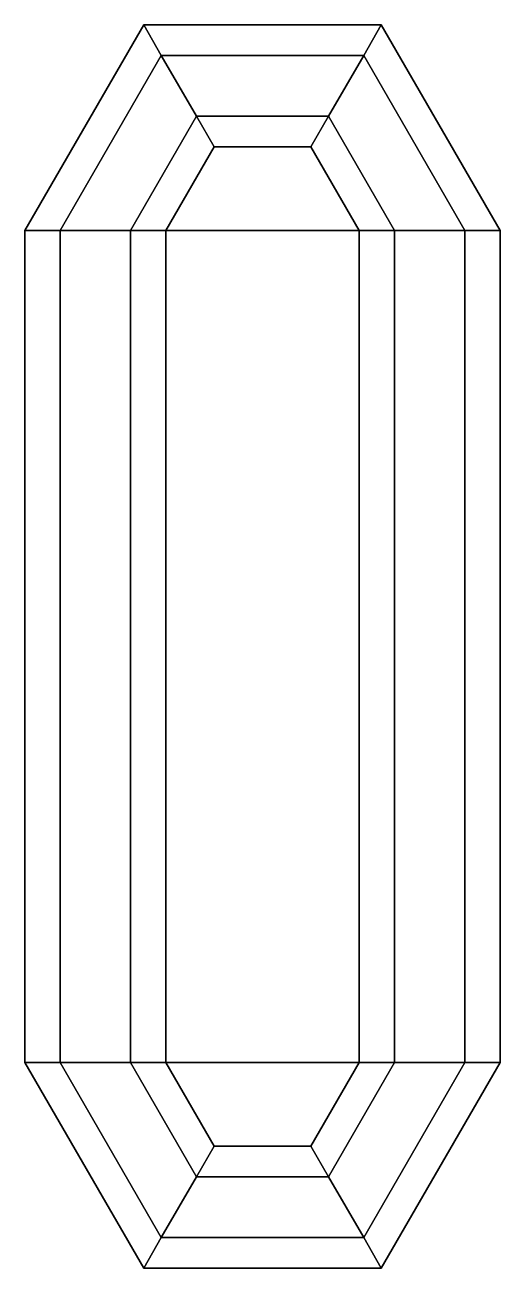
# Model space of a CAD drawing. Extents: x -0.54 to 0.54, y -1.41 to 1.42.
import ezdxf

# ---------------------------------------------------------------- set-up
doc = ezdxf.new("R2010")
doc.units = 0
doc.layers.add('BOAT', color=1, linetype='CONTINUOUS')

msp = doc.modelspace()

# ---------------------------------------------------------------- linework, layer by layer
at = {"layer": 'BOAT'}
for points in [[(-0.54, 0.95, 0.14), (-0.46, 0.95, 0.2786), (-0.23, 1.3484, 0.2786), (-0.27, 1.4177, 0.14)], [(-0.46, 0.95, 0.0014), (-0.54, 0.95, 0.14), (-0.27, 1.4177, 0.14), (-0.23, 1.3484, 0.0014)], [(-0.27, 1.4177, 0.14), (-0.23, 1.3484, 0.2786), (0.23, 1.3484, 0.2786), (0.27, 1.4177, 0.14)], [(-0.23, 1.3484, 0.0014), (-0.27, 1.4177, 0.14), (0.27, 1.4177, 0.14), (0.23, 1.3484, 0.0014)], [(0.27, 1.4177, 0.14), (0.23, 1.3484, 0.2786), (0.46, 0.95, 0.2786), (0.54, 0.95, 0.14)], [(0.23, 1.3484, 0.0014), (0.27, 1.4177, 0.14), (0.54, 0.95, 0.14), (0.46, 0.95, 0.0014)], [(-0.46, 0.95, 0.2786), (-0.3, 0.95, 0.2786), (-0.15, 1.2098, 0.2786), (-0.23, 1.3484, 0.2786)], [(-0.3, 0.95, 0.0014), (-0.46, 0.95, 0.0014), (-0.23, 1.3484, 0.0014), (-0.15, 1.2098, 0.0014)], [(-0.23, 1.3484, 0.2786), (-0.15, 1.2098, 0.2786), (0.15, 1.2098, 0.2786), (0.23, 1.3484, 0.2786)], [(-0.15, 1.2098, 0.0014), (-0.23, 1.3484, 0.0014), (0.23, 1.3484, 0.0014), (0.15, 1.2098, 0.0014)], [(0.23, 1.3484, 0.2786), (0.15, 1.2098, 0.2786), (0.3, 0.95, 0.2786), (0.46, 0.95, 0.2786)], [(0.15, 1.2098, 0.0014), (0.23, 1.3484, 0.0014), (0.46, 0.95, 0.0014), (0.3, 0.95, 0.0014)], [(-0.3, 0.95, 0.2786), (-0.22, 0.95, 0.14), (-0.11, 1.1405, 0.14), (-0.15, 1.2098, 0.2786)], [(-0.22, 0.95, 0.14), (-0.3, 0.95, 0.0014), (-0.15, 1.2098, 0.0014), (-0.11, 1.1405, 0.14)], [(0.3, 0.95, 0.0014), (0.15, 1.2098, 0.0014), (-0.15, 1.2098, 0.0014), (-0.3, 0.95, 0.0014)], [(-0.3, 0.95, 0.0014), (-0.15, 1.2098, 0.0014), (0.15, 1.2098, 0.0014), (0.3, 0.95, 0.0014)], [(-0.15, 1.2098, 0.2786), (-0.11, 1.1405, 0.14), (0.11, 1.1405, 0.14), (0.15, 1.2098, 0.2786)], [(-0.11, 1.1405, 0.14), (-0.15, 1.2098, 0.0014), (0.15, 1.2098, 0.0014), (0.11, 1.1405, 0.14)], [(0.15, 1.2098, 0.2786), (0.11, 1.1405, 0.14), (0.22, 0.95, 0.14), (0.3, 0.95, 0.2786)], [(0.11, 1.1405, 0.14), (0.15, 1.2098, 0.0014), (0.3, 0.95, 0.0014), (0.22, 0.95, 0.14)], [(-0.54, -0.94, 0.14), (-0.46, -0.94, 0.2786), (-0.46, 0.95, 0.2786), (-0.54, 0.95, 0.14)], [(-0.46, -0.94, 0.0014), (-0.54, -0.94, 0.14), (-0.54, 0.95, 0.14), (-0.46, 0.95, 0.0014)], [(-0.46, -0.94, 0.2786), (-0.3, -0.94, 0.2786), (-0.3, 0.95, 0.2786), (-0.46, 0.95, 0.2786)], [(-0.3, -0.94, 0.0014), (-0.46, -0.94, 0.0014), (-0.46, 0.95, 0.0014), (-0.3, 0.95, 0.0014)], [(-0.3, -0.94, 0.2786), (-0.22, -0.94, 0.14), (-0.22, 0.95, 0.14), (-0.3, 0.95, 0.2786)], [(-0.22, -0.94, 0.14), (-0.3, -0.94, 0.0014), (-0.3, 0.95, 0.0014), (-0.22, 0.95, 0.14)], [(0.3, -0.94, 0.0014), (0.3, 0.95, 0.0014), (-0.3, 0.95, 0.0014), (-0.3, -0.94, 0.0014)], [(-0.3, -0.94, 0.0014), (-0.3, 0.95, 0.0014), (0.3, 0.95, 0.0014), (0.3, -0.94, 0.0014)], [(0.22, -0.94, 0.14), (0.3, -0.94, 0.2786), (0.3, 0.95, 0.2786), (0.22, 0.95, 0.14)], [(0.3, -0.94, 0.0014), (0.22, -0.94, 0.14), (0.22, 0.95, 0.14), (0.3, 0.95, 0.0014)], [(0.3, -0.94, 0.2786), (0.46, -0.94, 0.2786), (0.46, 0.95, 0.2786), (0.3, 0.95, 0.2786)], [(0.46, -0.94, 0.0014), (0.3, -0.94, 0.0014), (0.3, 0.95, 0.0014), (0.46, 0.95, 0.0014)], [(0.46, -0.94, 0.2786), (0.54, -0.94, 0.14), (0.54, 0.95, 0.14), (0.46, 0.95, 0.2786)], [(0.54, -0.94, 0.14), (0.46, -0.94, 0.0014), (0.46, 0.95, 0.0014), (0.54, 0.95, 0.14)], [(-0.27, -1.4077, 0.14), (-0.23, -1.3384, 0.2786), (-0.46, -0.94, 0.2786), (-0.54, -0.94, 0.14)], [(-0.23, -1.3384, 0.0014), (-0.27, -1.4077, 0.14), (-0.54, -0.94, 0.14), (-0.46, -0.94, 0.0014)], [(-0.23, -1.3384, 0.2786), (-0.15, -1.1998, 0.2786), (-0.3, -0.94, 0.2786), (-0.46, -0.94, 0.2786)], [(-0.15, -1.1998, 0.0014), (-0.23, -1.3384, 0.0014), (-0.46, -0.94, 0.0014), (-0.3, -0.94, 0.0014)], [(-0.15, -1.1998, 0.2786), (-0.11, -1.1305, 0.14), (-0.22, -0.94, 0.14), (-0.3, -0.94, 0.2786)], [(-0.11, -1.1305, 0.14), (-0.15, -1.1998, 0.0014), (-0.3, -0.94, 0.0014), (-0.22, -0.94, 0.14)], [(-0.15, -1.1998, 0.0014), (-0.3, -0.94, 0.0014), (0.3, -0.94, 0.0014), (0.15, -1.1998, 0.0014)], [(0.15, -1.1998, 0.0014), (0.3, -0.94, 0.0014), (-0.3, -0.94, 0.0014), (-0.15, -1.1998, 0.0014)], [(0.3, -0.94, 0.2786), (0.22, -0.94, 0.14), (0.11, -1.1305, 0.14), (0.15, -1.1998, 0.2786)], [(0.22, -0.94, 0.14), (0.3, -0.94, 0.0014), (0.15, -1.1998, 0.0014), (0.11, -1.1305, 0.14)], [(0.46, -0.94, 0.2786), (0.3, -0.94, 0.2786), (0.15, -1.1998, 0.2786), (0.23, -1.3384, 0.2786)], [(0.3, -0.94, 0.0014), (0.46, -0.94, 0.0014), (0.23, -1.3384, 0.0014), (0.15, -1.1998, 0.0014)], [(0.54, -0.94, 0.14), (0.46, -0.94, 0.2786), (0.23, -1.3384, 0.2786), (0.27, -1.4077, 0.14)], [(0.46, -0.94, 0.0014), (0.54, -0.94, 0.14), (0.27, -1.4077, 0.14), (0.23, -1.3384, 0.0014)], [(0.15, -1.1998, 0.2786), (0.11, -1.1305, 0.14), (-0.11, -1.1305, 0.14), (-0.15, -1.1998, 0.2786)], [(0.11, -1.1305, 0.14), (0.15, -1.1998, 0.0014), (-0.15, -1.1998, 0.0014), (-0.11, -1.1305, 0.14)], [(0.23, -1.3384, 0.2786), (0.15, -1.1998, 0.2786), (-0.15, -1.1998, 0.2786), (-0.23, -1.3384, 0.2786)], [(0.15, -1.1998, 0.0014), (0.23, -1.3384, 0.0014), (-0.23, -1.3384, 0.0014), (-0.15, -1.1998, 0.0014)], [(0.27, -1.4077, 0.14), (0.23, -1.3384, 0.2786), (-0.23, -1.3384, 0.2786), (-0.27, -1.4077, 0.14)], [(0.23, -1.3384, 0.0014), (0.27, -1.4077, 0.14), (-0.27, -1.4077, 0.14), (-0.23, -1.3384, 0.0014)]]:
    msp.add_3dface(points, dxfattribs=at)

doc.saveas('drawing.dxf')
